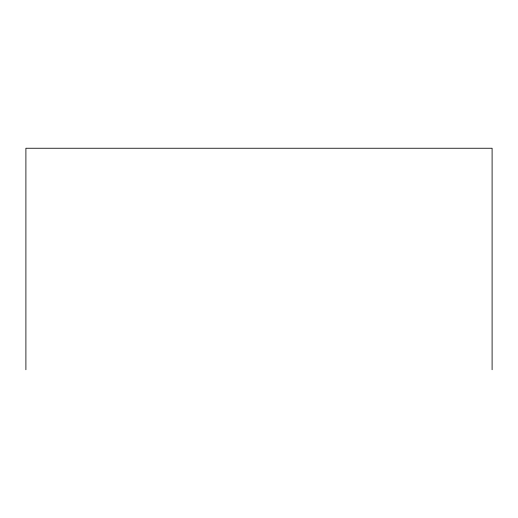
<?xml version="1.0" encoding="UTF-8"?>
<svg xmlns="http://www.w3.org/2000/svg" width="518" height="518" viewBox="0 0 518 518"><rect width="100%" height="100%" fill="white"/><g stroke="black" fill="none" stroke-linecap="round" stroke-linejoin="round"><path stroke-width="0.78" d="M492.1 369.755L492.1 148.245L25.9 148.245L25.9 369.755"/></g></svg>
